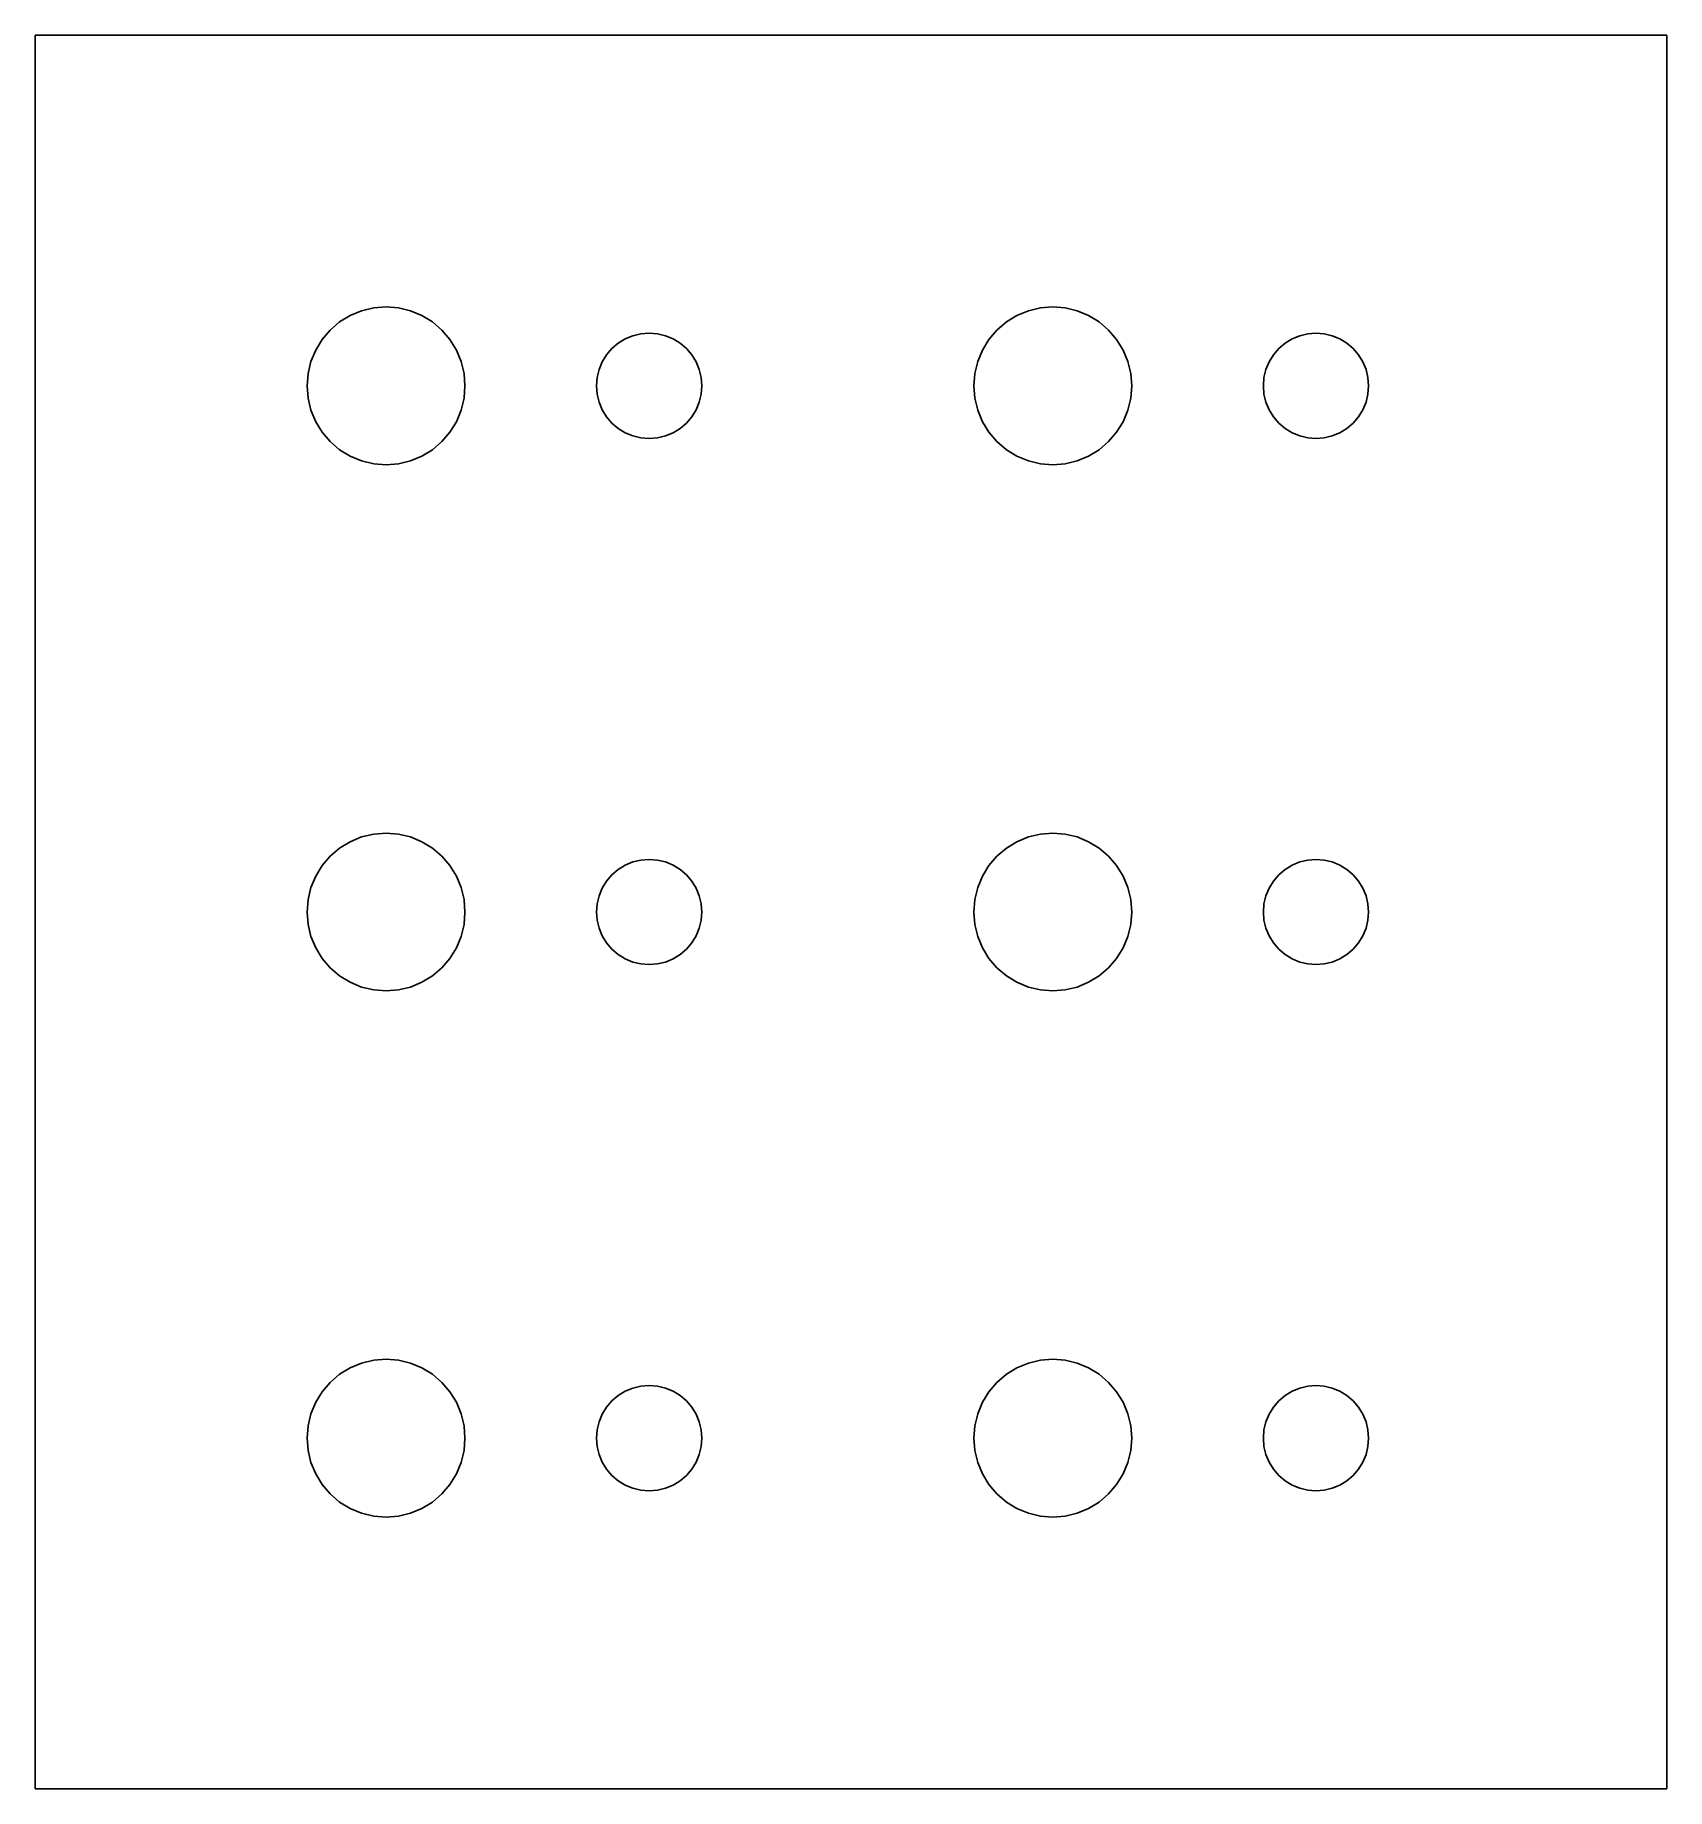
# Model space of a CAD drawing. Header units: metres. Extents: x 0 to 93, y 0 to 100.
import ezdxf

# ---------------------------------------------------------------- set-up
doc = ezdxf.new("R2010")
doc.units = ezdxf.units.M

msp = doc.modelspace()

# ---------------------------------------------------------------- linework, layer by layer
for p, q in [((93, 100), (0, 100)), ((0, 100), (0, 0)), ((93, 0), (93, 100)), ((17.355, 83.6406), (17.957, 84.0095)), ((17.957, 84.0095), (18.6094, 84.2797)), ((18.6094, 84.2797), (19.296, 84.4446)), ((19.296, 84.4446), (20, 84.5)), ((20, 84.5), (20.7039, 84.4446)), ((20.7039, 84.4446), (21.3906, 84.2797)), ((21.3906, 84.2797), (22.043, 84.0095)), ((22.043, 84.0095), (22.645, 83.6406)), ((55.355, 83.6406), (55.957, 84.0095)), ((55.957, 84.0095), (56.6094, 84.2797)), ((56.6094, 84.2797), (57.296, 84.4446)), ((57.296, 84.4446), (58, 84.5)), ((58, 84.5), (58.7039, 84.4446)), ((58.7039, 84.4446), (59.3906, 84.2797)), ((59.3906, 84.2797), (60.043, 84.0095)), ((60.043, 84.0095), (60.645, 83.6406)), ((16.3594, 82.645), (16.818, 83.182)), ((16.818, 83.182), (17.355, 83.6406)), ((22.645, 83.6406), (23.182, 83.182)), ((23.182, 83.182), (23.6406, 82.645)), ((34.5307, 82.9631), (35, 83)), ((35, 83), (35.4693, 82.9631)), ((54.3594, 82.645), (54.818, 83.182)), ((54.818, 83.182), (55.355, 83.6406)), ((60.645, 83.6406), (61.182, 83.182)), ((61.182, 83.182), (61.6406, 82.645)), ((72.5307, 82.9631), (73, 83)), ((73, 83), (73.4693, 82.9631)), ((15.7202, 81.3906), (15.9905, 82.043)), ((15.9905, 82.043), (16.3594, 82.645)), ((23.6406, 82.645), (24.0095, 82.043)), ((24.0095, 82.043), (24.2797, 81.3906)), ((32.5729, 81.7634), (32.8787, 82.1213)), ((32.8787, 82.1213), (33.2366, 82.427)), ((33.2366, 82.427), (33.638, 82.673)), ((33.638, 82.673), (34.0729, 82.8532)), ((34.0729, 82.8532), (34.5307, 82.9631)), ((35.4693, 82.9631), (35.927, 82.8532)), ((35.927, 82.8532), (36.362, 82.673)), ((36.362, 82.673), (36.7634, 82.427)), ((36.7634, 82.427), (37.1213, 82.1213)), ((37.1213, 82.1213), (37.427, 81.7634)), ((53.7202, 81.3906), (53.9905, 82.043)), ((53.9905, 82.043), (54.3594, 82.645)), ((61.6406, 82.645), (62.0095, 82.043)), ((62.0095, 82.043), (62.2797, 81.3906)), ((70.5729, 81.7634), (70.8787, 82.1213)), ((70.8787, 82.1213), (71.2366, 82.427)), ((71.2366, 82.427), (71.638, 82.673)), ((71.638, 82.673), (72.0729, 82.8532)), ((72.0729, 82.8532), (72.5307, 82.9631)), ((73.4693, 82.9631), (73.927, 82.8532)), ((73.927, 82.8532), (74.362, 82.673)), ((74.362, 82.673), (74.7634, 82.427)), ((74.7634, 82.427), (75.1213, 82.1213)), ((75.1213, 82.1213), (75.427, 81.7634)), ((15.5554, 80.7039), (15.7202, 81.3906)), ((24.2797, 81.3906), (24.4446, 80.7039)), ((32.1468, 80.927), (32.327, 81.362)), ((32.327, 81.362), (32.5729, 81.7634)), ((37.427, 81.7634), (37.673, 81.362)), ((37.673, 81.362), (37.8532, 80.927)), ((53.5554, 80.7039), (53.7202, 81.3906)), ((62.2797, 81.3906), (62.4446, 80.7039)), ((70.1468, 80.927), (70.327, 81.362)), ((70.327, 81.362), (70.5729, 81.7634)), ((75.427, 81.7634), (75.673, 81.362)), ((75.673, 81.362), (75.8532, 80.927)), ((15.5, 80), (15.5554, 80.7039)), ((15.5554, 79.296), (15.5, 80)), ((24.4446, 80.7039), (24.5, 80)), ((24.5, 80), (24.4446, 79.296)), ((32, 80), (32.0369, 80.4693)), ((32.0369, 79.5307), (32, 80)), ((32.0369, 80.4693), (32.1468, 80.927)), ((37.8532, 80.927), (37.9631, 80.4693)), ((37.9631, 80.4693), (38, 80)), ((38, 80), (37.9631, 79.5307)), ((53.5, 80), (53.5554, 80.7039)), ((53.5554, 79.296), (53.5, 80)), ((62.4446, 80.7039), (62.5, 80)), ((62.5, 80), (62.4446, 79.296)), ((70, 80), (70.0369, 80.4693)), ((70.0369, 79.5307), (70, 80)), ((70.0369, 80.4693), (70.1468, 80.927)), ((75.8532, 80.927), (75.9631, 80.4693)), ((75.9631, 80.4693), (76, 80)), ((76, 80), (75.9631, 79.5307)), ((15.7202, 78.6094), (15.5554, 79.296)), ((24.4446, 79.296), (24.2797, 78.6094)), ((32.1468, 79.0729), (32.0369, 79.5307)), ((32.327, 78.638), (32.1468, 79.0729)), ((37.8532, 79.0729), (37.673, 78.638)), ((37.9631, 79.5307), (37.8532, 79.0729)), ((53.7202, 78.6094), (53.5554, 79.296)), ((62.4446, 79.296), (62.2797, 78.6094)), ((70.1468, 79.0729), (70.0369, 79.5307)), ((70.327, 78.638), (70.1468, 79.0729)), ((75.8532, 79.0729), (75.673, 78.638)), ((75.9631, 79.5307), (75.8532, 79.0729)), ((15.9905, 77.957), (15.7202, 78.6094)), ((24.2797, 78.6094), (24.0095, 77.957)), ((32.5729, 78.2366), (32.327, 78.638)), ((32.8787, 77.8787), (32.5729, 78.2366)), ((37.427, 78.2366), (37.1213, 77.8787)), ((37.673, 78.638), (37.427, 78.2366)), ((53.9905, 77.957), (53.7202, 78.6094)), ((62.2797, 78.6094), (62.0095, 77.957)), ((70.5729, 78.2366), (70.327, 78.638)), ((70.8787, 77.8787), (70.5729, 78.2366)), ((75.427, 78.2366), (75.1213, 77.8787)), ((75.673, 78.638), (75.427, 78.2366)), ((16.3594, 77.355), (15.9905, 77.957)), ((16.818, 76.818), (16.3594, 77.355)), ((23.6406, 77.355), (23.182, 76.818)), ((24.0095, 77.957), (23.6406, 77.355)), ((33.2366, 77.5729), (32.8787, 77.8787)), ((33.638, 77.327), (33.2366, 77.5729)), ((34.0729, 77.1468), (33.638, 77.327)), ((34.5307, 77.0369), (34.0729, 77.1468)), ((35, 77), (34.5307, 77.0369)), ((35.4693, 77.0369), (35, 77)), ((35.927, 77.1468), (35.4693, 77.0369)), ((36.362, 77.327), (35.927, 77.1468)), ((36.7634, 77.5729), (36.362, 77.327)), ((37.1213, 77.8787), (36.7634, 77.5729)), ((54.3594, 77.355), (53.9905, 77.957)), ((54.818, 76.818), (54.3594, 77.355)), ((61.6406, 77.355), (61.182, 76.818)), ((62.0095, 77.957), (61.6406, 77.355)), ((71.2366, 77.5729), (70.8787, 77.8787)), ((71.638, 77.327), (71.2366, 77.5729)), ((72.0729, 77.1468), (71.638, 77.327)), ((72.5307, 77.0369), (72.0729, 77.1468)), ((73, 77), (72.5307, 77.0369)), ((73.4693, 77.0369), (73, 77)), ((73.927, 77.1468), (73.4693, 77.0369)), ((74.362, 77.327), (73.927, 77.1468)), ((74.7634, 77.5729), (74.362, 77.327)), ((75.1213, 77.8787), (74.7634, 77.5729)), ((17.355, 76.3594), (16.818, 76.818)), ((17.957, 75.9905), (17.355, 76.3594)), ((22.645, 76.3594), (22.043, 75.9905)), ((23.182, 76.818), (22.645, 76.3594)), ((55.355, 76.3594), (54.818, 76.818)), ((55.957, 75.9905), (55.355, 76.3594)), ((60.645, 76.3594), (60.043, 75.9905)), ((61.182, 76.818), (60.645, 76.3594)), ((18.6094, 75.7202), (17.957, 75.9905)), ((19.296, 75.5554), (18.6094, 75.7202)), ((20, 75.5), (19.296, 75.5554)), ((20.7039, 75.5554), (20, 75.5)), ((21.3906, 75.7202), (20.7039, 75.5554)), ((22.043, 75.9905), (21.3906, 75.7202)), ((56.6094, 75.7202), (55.957, 75.9905)), ((57.296, 75.5554), (56.6094, 75.7202)), ((58, 75.5), (57.296, 75.5554)), ((58.7039, 75.5554), (58, 75.5)), ((59.3906, 75.7202), (58.7039, 75.5554)), ((60.043, 75.9905), (59.3906, 75.7202)), ((17.355, 53.6406), (17.957, 54.0095)), ((17.957, 54.0095), (18.6094, 54.2797)), ((18.6094, 54.2797), (19.296, 54.4446)), ((19.296, 54.4446), (20, 54.5)), ((20, 54.5), (20.7039, 54.4446)), ((20.7039, 54.4446), (21.3906, 54.2797)), ((21.3906, 54.2797), (22.043, 54.0095)), ((22.043, 54.0095), (22.645, 53.6406)), ((55.355, 53.6406), (55.957, 54.0095)), ((55.957, 54.0095), (56.6094, 54.2797)), ((56.6094, 54.2797), (57.296, 54.4446)), ((57.296, 54.4446), (58, 54.5)), ((58, 54.5), (58.7039, 54.4446)), ((58.7039, 54.4446), (59.3906, 54.2797)), ((59.3906, 54.2797), (60.043, 54.0095)), ((60.043, 54.0095), (60.645, 53.6406)), ((16.3594, 52.645), (16.818, 53.182)), ((16.818, 53.182), (17.355, 53.6406)), ((22.645, 53.6406), (23.182, 53.182)), ((23.182, 53.182), (23.6406, 52.645)), ((34.5307, 52.9631), (35, 53)), ((35, 53), (35.4693, 52.9631)), ((54.3594, 52.645), (54.818, 53.182)), ((54.818, 53.182), (55.355, 53.6406)), ((60.645, 53.6406), (61.182, 53.182)), ((61.182, 53.182), (61.6406, 52.645)), ((72.5307, 52.9631), (73, 53)), ((73, 53), (73.4693, 52.9631)), ((15.7202, 51.3906), (15.9905, 52.043)), ((15.9905, 52.043), (16.3594, 52.645)), ((23.6406, 52.645), (24.0095, 52.043)), ((24.0095, 52.043), (24.2797, 51.3906)), ((32.5729, 51.7634), (32.8787, 52.1213)), ((32.8787, 52.1213), (33.2366, 52.427)), ((33.2366, 52.427), (33.638, 52.673)), ((33.638, 52.673), (34.0729, 52.8532)), ((34.0729, 52.8532), (34.5307, 52.9631)), ((35.4693, 52.9631), (35.927, 52.8532)), ((35.927, 52.8532), (36.362, 52.673)), ((36.362, 52.673), (36.7634, 52.427)), ((36.7634, 52.427), (37.1213, 52.1213)), ((37.1213, 52.1213), (37.427, 51.7634)), ((53.7202, 51.3906), (53.9905, 52.043)), ((53.9905, 52.043), (54.3594, 52.645)), ((61.6406, 52.645), (62.0095, 52.043)), ((62.0095, 52.043), (62.2797, 51.3906)), ((70.5729, 51.7634), (70.8787, 52.1213)), ((70.8787, 52.1213), (71.2366, 52.427)), ((71.2366, 52.427), (71.638, 52.673)), ((71.638, 52.673), (72.0729, 52.8532)), ((72.0729, 52.8532), (72.5307, 52.9631)), ((73.4693, 52.9631), (73.927, 52.8532)), ((73.927, 52.8532), (74.362, 52.673)), ((74.362, 52.673), (74.7634, 52.427)), ((74.7634, 52.427), (75.1213, 52.1213)), ((75.1213, 52.1213), (75.427, 51.7634)), ((15.5554, 50.7039), (15.7202, 51.3906)), ((24.2797, 51.3906), (24.4446, 50.7039)), ((32.1468, 50.927), (32.327, 51.362)), ((32.327, 51.362), (32.5729, 51.7634)), ((37.427, 51.7634), (37.673, 51.362)), ((37.673, 51.362), (37.8532, 50.927)), ((53.5554, 50.7039), (53.7202, 51.3906)), ((62.2797, 51.3906), (62.4446, 50.7039)), ((70.1468, 50.927), (70.327, 51.362)), ((70.327, 51.362), (70.5729, 51.7634)), ((75.427, 51.7634), (75.673, 51.362)), ((75.673, 51.362), (75.8532, 50.927)), ((15.5, 50), (15.5554, 50.7039)), ((15.5554, 49.296), (15.5, 50)), ((24.4446, 50.7039), (24.5, 50)), ((24.5, 50), (24.4446, 49.296)), ((32, 50), (32.0369, 50.4693)), ((32.0369, 49.5307), (32, 50)), ((32.0369, 50.4693), (32.1468, 50.927)), ((37.8532, 50.927), (37.9631, 50.4693)), ((37.9631, 50.4693), (38, 50)), ((38, 50), (37.9631, 49.5307)), ((53.5, 50), (53.5554, 50.7039)), ((53.5554, 49.296), (53.5, 50)), ((62.4446, 50.7039), (62.5, 50)), ((62.5, 50), (62.4446, 49.296)), ((70, 50), (70.0369, 50.4693)), ((70.0369, 49.5307), (70, 50)), ((70.0369, 50.4693), (70.1468, 50.927)), ((75.8532, 50.927), (75.9631, 50.4693)), ((75.9631, 50.4693), (76, 50)), ((76, 50), (75.9631, 49.5307)), ((15.7202, 48.6094), (15.5554, 49.296)), ((24.4446, 49.296), (24.2797, 48.6094)), ((32.1468, 49.0729), (32.0369, 49.5307)), ((32.327, 48.638), (32.1468, 49.0729)), ((37.8532, 49.0729), (37.673, 48.638)), ((37.9631, 49.5307), (37.8532, 49.0729)), ((53.7202, 48.6094), (53.5554, 49.296)), ((62.4446, 49.296), (62.2797, 48.6094)), ((70.1468, 49.0729), (70.0369, 49.5307)), ((70.327, 48.638), (70.1468, 49.0729)), ((75.8532, 49.0729), (75.673, 48.638)), ((75.9631, 49.5307), (75.8532, 49.0729)), ((15.9905, 47.957), (15.7202, 48.6094)), ((24.2797, 48.6094), (24.0095, 47.957)), ((32.5729, 48.2366), (32.327, 48.638)), ((32.8787, 47.8787), (32.5729, 48.2366)), ((37.427, 48.2366), (37.1213, 47.8787)), ((37.673, 48.638), (37.427, 48.2366)), ((53.9905, 47.957), (53.7202, 48.6094)), ((62.2797, 48.6094), (62.0095, 47.957)), ((70.5729, 48.2366), (70.327, 48.638)), ((70.8787, 47.8787), (70.5729, 48.2366)), ((75.427, 48.2366), (75.1213, 47.8787)), ((75.673, 48.638), (75.427, 48.2366)), ((16.3594, 47.355), (15.9905, 47.957)), ((16.818, 46.818), (16.3594, 47.355)), ((23.6406, 47.355), (23.182, 46.818)), ((24.0095, 47.957), (23.6406, 47.355)), ((33.2366, 47.5729), (32.8787, 47.8787)), ((33.638, 47.327), (33.2366, 47.5729)), ((34.0729, 47.1468), (33.638, 47.327)), ((34.5307, 47.0369), (34.0729, 47.1468)), ((35, 47), (34.5307, 47.0369)), ((35.4693, 47.0369), (35, 47)), ((35.927, 47.1468), (35.4693, 47.0369)), ((36.362, 47.327), (35.927, 47.1468)), ((36.7634, 47.5729), (36.362, 47.327)), ((37.1213, 47.8787), (36.7634, 47.5729)), ((54.3594, 47.355), (53.9905, 47.957)), ((54.818, 46.818), (54.3594, 47.355)), ((61.6406, 47.355), (61.182, 46.818)), ((62.0095, 47.957), (61.6406, 47.355)), ((71.2366, 47.5729), (70.8787, 47.8787)), ((71.638, 47.327), (71.2366, 47.5729)), ((72.0729, 47.1468), (71.638, 47.327)), ((72.5307, 47.0369), (72.0729, 47.1468)), ((73, 47), (72.5307, 47.0369)), ((73.4693, 47.0369), (73, 47)), ((73.927, 47.1468), (73.4693, 47.0369)), ((74.362, 47.327), (73.927, 47.1468)), ((74.7634, 47.5729), (74.362, 47.327)), ((75.1213, 47.8787), (74.7634, 47.5729)), ((17.355, 46.3594), (16.818, 46.818)), ((17.957, 45.9905), (17.355, 46.3594)), ((22.645, 46.3594), (22.043, 45.9905)), ((23.182, 46.818), (22.645, 46.3594)), ((55.355, 46.3594), (54.818, 46.818)), ((55.957, 45.9905), (55.355, 46.3594)), ((60.645, 46.3594), (60.043, 45.9905)), ((61.182, 46.818), (60.645, 46.3594)), ((18.6094, 45.7202), (17.957, 45.9905)), ((19.296, 45.5554), (18.6094, 45.7202)), ((20, 45.5), (19.296, 45.5554)), ((20.7039, 45.5554), (20, 45.5)), ((21.3906, 45.7202), (20.7039, 45.5554)), ((22.043, 45.9905), (21.3906, 45.7202)), ((56.6094, 45.7202), (55.957, 45.9905)), ((57.296, 45.5554), (56.6094, 45.7202)), ((58, 45.5), (57.296, 45.5554)), ((58.7039, 45.5554), (58, 45.5)), ((59.3906, 45.7202), (58.7039, 45.5554)), ((60.043, 45.9905), (59.3906, 45.7202)), ((17.355, 23.6406), (17.957, 24.0095)), ((17.957, 24.0095), (18.6094, 24.2797)), ((18.6094, 24.2797), (19.296, 24.4446)), ((19.296, 24.4446), (20, 24.5)), ((20, 24.5), (20.7039, 24.4446)), ((20.7039, 24.4446), (21.3906, 24.2797)), ((21.3906, 24.2797), (22.043, 24.0095)), ((22.043, 24.0095), (22.645, 23.6406)), ((55.355, 23.6406), (55.957, 24.0095)), ((55.957, 24.0095), (56.6094, 24.2797)), ((56.6094, 24.2797), (57.296, 24.4446)), ((57.296, 24.4446), (58, 24.5)), ((58, 24.5), (58.7039, 24.4446)), ((58.7039, 24.4446), (59.3906, 24.2797)), ((59.3906, 24.2797), (60.043, 24.0095)), ((60.043, 24.0095), (60.645, 23.6406)), ((16.3594, 22.645), (16.818, 23.182)), ((16.818, 23.182), (17.355, 23.6406)), ((22.645, 23.6406), (23.182, 23.182)), ((23.182, 23.182), (23.6406, 22.645)), ((34.5307, 22.9631), (35, 23)), ((35, 23), (35.4693, 22.9631)), ((54.3594, 22.645), (54.818, 23.182)), ((54.818, 23.182), (55.355, 23.6406)), ((60.645, 23.6406), (61.182, 23.182)), ((61.182, 23.182), (61.6406, 22.645)), ((72.5307, 22.9631), (73, 23)), ((73, 23), (73.4693, 22.9631)), ((15.7202, 21.3906), (15.9905, 22.043)), ((15.9905, 22.043), (16.3594, 22.645)), ((23.6406, 22.645), (24.0095, 22.043)), ((24.0095, 22.043), (24.2797, 21.3906)), ((32.5729, 21.7634), (32.8787, 22.1213)), ((32.8787, 22.1213), (33.2366, 22.427)), ((33.2366, 22.427), (33.638, 22.673)), ((33.638, 22.673), (34.0729, 22.8532)), ((34.0729, 22.8532), (34.5307, 22.9631)), ((35.4693, 22.9631), (35.927, 22.8532)), ((35.927, 22.8532), (36.362, 22.673)), ((36.362, 22.673), (36.7634, 22.427)), ((36.7634, 22.427), (37.1213, 22.1213)), ((37.1213, 22.1213), (37.427, 21.7634)), ((53.7202, 21.3906), (53.9905, 22.043)), ((53.9905, 22.043), (54.3594, 22.645)), ((61.6406, 22.645), (62.0095, 22.043)), ((62.0095, 22.043), (62.2797, 21.3906)), ((70.5729, 21.7634), (70.8787, 22.1213)), ((70.8787, 22.1213), (71.2366, 22.427)), ((71.2366, 22.427), (71.638, 22.673)), ((71.638, 22.673), (72.0729, 22.8532)), ((72.0729, 22.8532), (72.5307, 22.9631)), ((73.4693, 22.9631), (73.927, 22.8532)), ((73.927, 22.8532), (74.362, 22.673)), ((74.362, 22.673), (74.7634, 22.427)), ((74.7634, 22.427), (75.1213, 22.1213)), ((75.1213, 22.1213), (75.427, 21.7634)), ((15.5554, 20.7039), (15.7202, 21.3906)), ((24.2797, 21.3906), (24.4446, 20.7039)), ((32.1468, 20.927), (32.327, 21.362)), ((32.327, 21.362), (32.5729, 21.7634)), ((37.427, 21.7634), (37.673, 21.362)), ((37.673, 21.362), (37.8532, 20.927)), ((53.5554, 20.7039), (53.7202, 21.3906)), ((62.2797, 21.3906), (62.4446, 20.7039)), ((70.1468, 20.927), (70.327, 21.362)), ((70.327, 21.362), (70.5729, 21.7634)), ((75.427, 21.7634), (75.673, 21.362)), ((75.673, 21.362), (75.8532, 20.927)), ((15.5, 20), (15.5554, 20.7039)), ((15.5554, 19.296), (15.5, 20)), ((24.4446, 20.7039), (24.5, 20)), ((24.5, 20), (24.4446, 19.296)), ((32, 20), (32.0369, 20.4693)), ((32.0369, 19.5307), (32, 20)), ((32.0369, 20.4693), (32.1468, 20.927)), ((37.8532, 20.927), (37.9631, 20.4693)), ((37.9631, 20.4693), (38, 20)), ((38, 20), (37.9631, 19.5307)), ((53.5, 20), (53.5554, 20.7039)), ((53.5554, 19.296), (53.5, 20)), ((62.4446, 20.7039), (62.5, 20)), ((62.5, 20), (62.4446, 19.296)), ((70, 20), (70.0369, 20.4693)), ((70.0369, 19.5307), (70, 20)), ((70.0369, 20.4693), (70.1468, 20.927)), ((75.8532, 20.927), (75.9631, 20.4693)), ((75.9631, 20.4693), (76, 20)), ((76, 20), (75.9631, 19.5307)), ((15.7202, 18.6094), (15.5554, 19.296)), ((24.4446, 19.296), (24.2797, 18.6094)), ((32.1468, 19.0729), (32.0369, 19.5307)), ((32.327, 18.638), (32.1468, 19.0729)), ((37.8532, 19.0729), (37.673, 18.638)), ((37.9631, 19.5307), (37.8532, 19.0729)), ((53.7202, 18.6094), (53.5554, 19.296)), ((62.4446, 19.296), (62.2797, 18.6094)), ((70.1468, 19.0729), (70.0369, 19.5307)), ((70.327, 18.638), (70.1468, 19.0729)), ((75.8532, 19.0729), (75.673, 18.638)), ((75.9631, 19.5307), (75.8532, 19.0729)), ((15.9905, 17.957), (15.7202, 18.6094)), ((24.2797, 18.6094), (24.0095, 17.957)), ((32.5729, 18.2366), (32.327, 18.638)), ((32.8787, 17.8787), (32.5729, 18.2366)), ((37.427, 18.2366), (37.1213, 17.8787)), ((37.673, 18.638), (37.427, 18.2366)), ((53.9905, 17.957), (53.7202, 18.6094)), ((62.2797, 18.6094), (62.0095, 17.957)), ((70.5729, 18.2366), (70.327, 18.638)), ((70.8787, 17.8787), (70.5729, 18.2366)), ((75.427, 18.2366), (75.1213, 17.8787)), ((75.673, 18.638), (75.427, 18.2366)), ((16.3594, 17.355), (15.9905, 17.957)), ((16.818, 16.818), (16.3594, 17.355)), ((23.6406, 17.355), (23.182, 16.818)), ((24.0095, 17.957), (23.6406, 17.355)), ((33.2366, 17.5729), (32.8787, 17.8787)), ((33.638, 17.327), (33.2366, 17.5729)), ((34.0729, 17.1468), (33.638, 17.327)), ((34.5307, 17.0369), (34.0729, 17.1468)), ((35, 17), (34.5307, 17.0369)), ((35.4693, 17.0369), (35, 17)), ((35.927, 17.1468), (35.4693, 17.0369)), ((36.362, 17.327), (35.927, 17.1468)), ((36.7634, 17.5729), (36.362, 17.327)), ((37.1213, 17.8787), (36.7634, 17.5729)), ((54.3594, 17.355), (53.9905, 17.957)), ((54.818, 16.818), (54.3594, 17.355)), ((61.6406, 17.355), (61.182, 16.818)), ((62.0095, 17.957), (61.6406, 17.355)), ((71.2366, 17.5729), (70.8787, 17.8787)), ((71.638, 17.327), (71.2366, 17.5729)), ((72.0729, 17.1468), (71.638, 17.327)), ((72.5307, 17.0369), (72.0729, 17.1468)), ((73, 17), (72.5307, 17.0369)), ((73.4693, 17.0369), (73, 17)), ((73.927, 17.1468), (73.4693, 17.0369)), ((74.362, 17.327), (73.927, 17.1468)), ((74.7634, 17.5729), (74.362, 17.327)), ((75.1213, 17.8787), (74.7634, 17.5729)), ((17.355, 16.3594), (16.818, 16.818)), ((17.957, 15.9905), (17.355, 16.3594)), ((22.645, 16.3594), (22.043, 15.9905)), ((23.182, 16.818), (22.645, 16.3594)), ((55.355, 16.3594), (54.818, 16.818)), ((55.957, 15.9905), (55.355, 16.3594)), ((60.645, 16.3594), (60.043, 15.9905)), ((61.182, 16.818), (60.645, 16.3594)), ((18.6094, 15.7202), (17.957, 15.9905)), ((19.296, 15.5554), (18.6094, 15.7202)), ((20, 15.5), (19.296, 15.5554)), ((20.7039, 15.5554), (20, 15.5)), ((21.3906, 15.7202), (20.7039, 15.5554)), ((22.043, 15.9905), (21.3906, 15.7202)), ((56.6094, 15.7202), (55.957, 15.9905)), ((57.296, 15.5554), (56.6094, 15.7202)), ((58, 15.5), (57.296, 15.5554)), ((58.7039, 15.5554), (58, 15.5)), ((59.3906, 15.7202), (58.7039, 15.5554)), ((60.043, 15.9905), (59.3906, 15.7202)), ((0, 0), (93, 0))]:
    msp.add_line(p, q)

doc.saveas('drawing.dxf')
